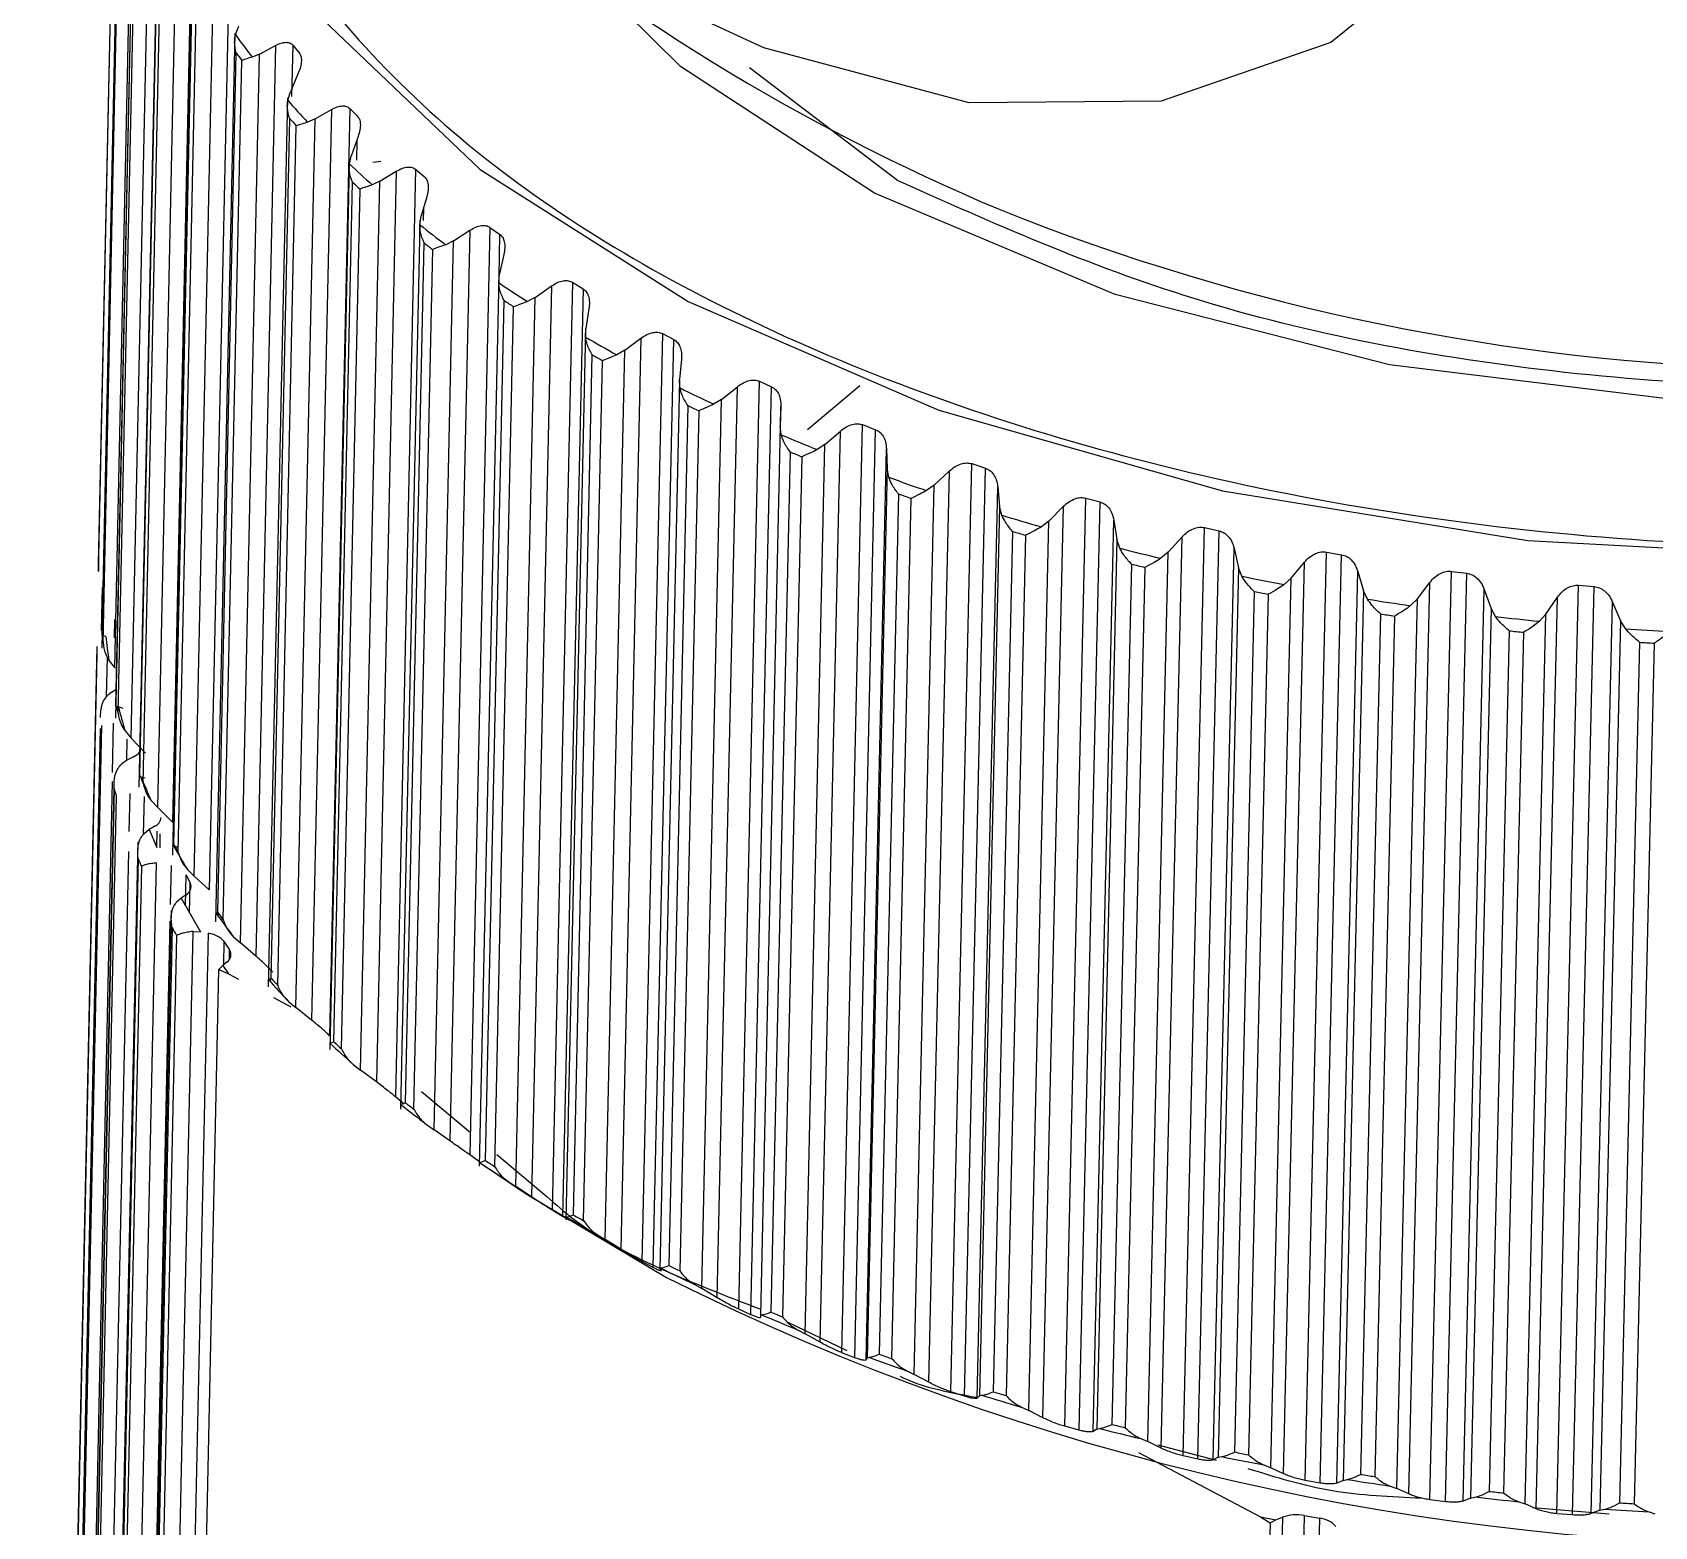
# Model space of a CAD drawing. Header units: millimetres. Extents: x 0 to 279, y 0 to 216.
# Drawn here: x 101.878 to 103.998, y 48.373 to 50.326 of the extents above; entities that cross this region are included whole.
import ezdxf

# ---------------------------------------------------------------- set-up
doc = ezdxf.new("R2010")
doc.units = ezdxf.units.MM

msp = doc.modelspace()

# ---------------------------------------------------------------- linework, layer by layer
at = {"color": 7, "linetype": 'Continuous', "lineweight": 25}
for p, q in [((101.9643, 49.6316), (101.9883, 50.7543)), ((101.9641, 49.6213), (101.9881, 50.744)), ((101.9932, 50.6823), (101.9684, 49.521)), ((101.9689, 49.5388), (101.9929, 50.6617)), ((101.9702, 49.5285), (101.9942, 50.6514)), ((101.9855, 49.4955), (102.0103, 50.6564)), ((102.011, 50.5914), (101.9861, 49.4298)), ((101.9869, 49.4463), (102.0109, 50.5693)), ((101.9897, 49.4361), (102.0137, 50.5591)), ((102.0069, 49.4036), (102.0318, 50.5648)), ((102.0418, 50.5012), (102.0169, 49.3395)), ((102.0182, 49.3545), (102.0422, 50.4778)), ((102.0415, 49.3127), (102.0664, 50.474)), ((102.0863, 50.4837), (102.0607, 49.2938)), ((102.0225, 49.3444), (102.0465, 50.4676)), ((102.0857, 50.4123), (102.0607, 49.2504)), ((102.1345, 50.3953), (102.1089, 49.2053)), ((102.0626, 49.2641), (102.0867, 50.3875)), ((102.0683, 49.2542), (102.0925, 50.3776)), ((102.0891, 49.2233), (102.1141, 50.3848)), ((102.1422, 50.3253), (102.1172, 49.1632)), ((102.1431, 50.3233), (102.1474, 50.3343)), ((102.1954, 50.309), (102.1697, 49.1187)), ((102.1745, 50.2976), (102.1954, 50.309)), ((102.218, 50.3097), (102.2264, 50.2994)), ((102.1199, 49.1756), (102.1441, 50.2992)), ((102.1271, 49.1659), (102.1513, 50.2895)), ((102.1495, 49.136), (102.1745, 50.2976)), ((102.1745, 50.2976), (102.165, 50.2938)), ((102.2252, 50.2727), (102.2149, 50.2485)), ((102.211, 50.2407), (102.1859, 49.0785)), ((102.2114, 50.2374), (102.2149, 50.2485)), ((102.2684, 50.2252), (102.2426, 49.0348)), ((102.2473, 50.213), (102.2684, 50.2252)), ((102.2924, 50.2269), (102.2661, 49.0144)), ((102.2924, 50.2269), (102.3023, 50.217)), ((102.1897, 49.0895), (102.214, 50.2133)), ((102.1983, 49.0802), (102.2225, 50.2039)), ((102.2221, 49.0512), (102.2473, 50.213)), ((102.2473, 50.213), (102.2374, 50.2088)), ((102.3034, 50.1903), (102.2946, 50.1657)), ((102.2918, 50.159), (102.2908, 50.1104)), ((102.2919, 50.1543), (102.2946, 50.1657)), ((102.333, 50.1574), (102.3228, 50.1559)), ((102.3533, 50.1446), (102.3274, 48.9541)), ((102.3319, 50.1315), (102.3533, 50.1446)), ((102.3785, 50.1473), (102.3521, 48.9347)), ((102.3785, 50.1473), (102.3898, 50.1378)), ((102.2717, 49.0065), (102.296, 50.1304)), ((102.2815, 48.9975), (102.3059, 50.1214)), ((102.3067, 48.9695), (102.3319, 50.1315)), ((102.3319, 50.1315), (102.3219, 50.1269)), ((102.2908, 50.1104), (102.2666, 48.9966)), ((102.3931, 50.1111), (102.3859, 50.0862)), ((102.3841, 50.0808), (102.383, 50.0339)), ((102.3839, 50.0747), (102.3859, 50.0862)), ((102.4757, 50.0713), (102.4492, 48.8586)), ((102.4757, 50.0713), (102.4883, 50.0623)), ((102.3652, 48.9269), (102.3897, 50.051)), ((102.4026, 48.8915), (102.428, 50.0536)), ((102.428, 50.0536), (102.4178, 50.0486)), ((102.4494, 50.0676), (102.4234, 48.8769)), ((102.428, 50.0536), (102.4494, 50.0676)), ((102.383, 50.0339), (102.3587, 48.9183)), ((102.3763, 48.9183), (102.4008, 50.0424)), ((102.4939, 50.0358), (102.4882, 50.0106)), ((102.4871, 49.9991), (102.4882, 50.0106)), ((102.4872, 50.0065), (102.4617, 48.8438)), ((102.5562, 49.9947), (102.53, 48.8039)), ((102.5348, 49.9798), (102.5562, 49.9947)), ((102.5834, 49.9996), (102.5568, 48.7866)), ((102.5973, 49.9911), (102.5706, 48.7782)), ((102.5834, 49.9996), (102.5973, 49.9911)), ((102.4697, 48.8514), (102.4944, 49.9755)), ((102.482, 48.8432), (102.5066, 49.9674)), ((102.5093, 48.8175), (102.5348, 49.9798)), ((102.5348, 49.9798), (102.5245, 49.9743)), ((102.6051, 49.9648), (102.601, 49.9393)), ((102.6005, 49.9367), (102.5749, 48.7738)), ((102.6007, 49.9278), (102.601, 49.9393)), ((102.673, 49.9264), (102.6467, 48.7354)), ((102.6518, 49.9106), (102.673, 49.9264)), ((102.701, 49.9324), (102.6742, 48.7193)), ((102.6891, 48.7114), (102.716, 49.9245)), ((102.701, 49.9324), (102.716, 49.9245)), ((102.5847, 48.7803), (102.6094, 49.9046)), ((102.6262, 48.7481), (102.6518, 49.9106)), ((102.6518, 49.9106), (102.6415, 49.9047)), ((102.598, 48.7727), (102.6228, 49.897)), ((102.7259, 49.8986), (102.7235, 49.8729)), ((102.7234, 49.8716), (102.6976, 48.7087)), ((102.724, 49.8614), (102.7235, 49.8729)), ((102.7726, 48.6719), (102.7991, 49.863)), ((102.7783, 49.8463), (102.7991, 49.863)), ((102.8007, 48.657), (102.8277, 49.8702)), ((102.8167, 48.6497), (102.8437, 49.8629)), ((102.8277, 49.8702), (102.8437, 49.8629)), ((102.7342, 49.8385), (102.7093, 48.7141)), ((102.7525, 48.6838), (102.7783, 49.8463)), ((102.7783, 49.8463), (102.768, 49.84)), ((102.8558, 49.8375), (102.855, 49.8117)), ((102.8552, 49.8104), (102.8558, 49.8375)), ((102.7486, 49.8315), (102.7237, 48.7071)), ((102.855, 49.8117), (102.8292, 48.6491)), ((102.8563, 49.8002), (102.855, 49.8117)), ((102.9071, 48.6138), (102.9337, 49.805)), ((102.9133, 49.7874), (102.9337, 49.805)), ((102.9356, 48.6001), (102.9627, 49.8134)), ((102.9525, 48.5935), (102.9797, 49.8068)), ((102.9627, 49.8134), (102.9797, 49.8068)), ((102.8678, 49.7778), (102.8428, 48.6533)), ((102.8874, 48.6248), (102.9133, 49.7874)), ((102.9133, 49.7874), (102.9032, 49.7807)), ((102.9671, 48.5906), (102.9938, 49.7819)), ((102.9938, 49.7819), (102.9947, 49.7561)), ((102.8832, 49.7714), (102.8581, 48.6468)), ((102.9947, 49.7561), (102.9687, 48.5934)), ((102.9968, 49.7447), (102.9947, 49.7561)), ((103.0492, 48.5614), (103.076, 49.7528)), ((103.0562, 49.7343), (103.076, 49.7528)), ((103.0779, 48.5489), (103.1052, 49.7624)), ((103.0958, 48.5431), (103.1231, 49.7565)), ((103.1052, 49.7624), (103.1231, 49.7565)), ((103.0301, 48.5716), (103.0562, 49.7343)), ((103.0562, 49.7343), (103.0462, 49.7271)), ((103.1123, 48.5408), (103.1392, 49.7322)), ((103.1392, 49.7322), (103.1417, 49.7065)), ((103.0096, 49.7228), (102.9844, 48.5981)), ((103.0258, 49.717), (103.0006, 48.5924)), ((103.2269, 48.5039), (103.2544, 49.7174)), ((103.2455, 48.4988), (103.273, 49.7124)), ((103.2544, 49.7174), (103.273, 49.7124)), ((103.1417, 49.7065), (103.1155, 48.5437)), ((103.1445, 49.6951), (103.1417, 49.7065)), ((103.1982, 48.5151), (103.2251, 49.7066)), ((103.206, 49.6873), (103.2251, 49.7066)), ((103.1586, 49.6738), (103.1332, 48.549)), ((103.1756, 49.6688), (103.1501, 48.544)), ((103.1797, 48.5245), (103.206, 49.6873)), ((103.206, 49.6873), (103.1963, 49.6797)), ((103.2638, 48.4972), (103.2909, 49.6887)), ((103.2909, 49.6887), (103.2951, 49.6631)), ((103.3816, 48.4652), (103.4093, 49.6788)), ((103.4008, 48.461), (103.4285, 49.6745)), ((103.4093, 49.6788), (103.4285, 49.6745)), ((103.2951, 49.6631), (103.2687, 48.5002)), ((103.2987, 49.6519), (103.2951, 49.6631)), ((103.3354, 48.4838), (103.3619, 49.6467)), ((103.3619, 49.6467), (103.3524, 49.6387)), ((103.353, 48.4752), (103.3801, 49.6667)), ((103.3619, 49.6467), (103.3801, 49.6667)), ((103.4209, 48.4601), (103.4481, 49.6517)), ((103.4481, 49.6517), (103.454, 49.6263)), ((103.541, 48.4332), (103.5689, 49.6468)), ((103.5689, 49.6468), (103.5886, 49.6434)), ((103.3139, 49.6312), (103.2883, 48.5063)), ((103.3315, 49.6268), (103.3059, 48.502)), ((103.454, 49.6263), (103.4273, 48.4633)), ((103.4583, 49.6152), (103.454, 49.6263)), ((103.5127, 48.4419), (103.5401, 49.6335)), ((103.5227, 49.6127), (103.5401, 49.6335)), ((103.5607, 48.4297), (103.5886, 49.6434)), ((103.496, 48.4497), (103.5227, 49.6127)), ((103.5227, 49.6127), (103.5136, 49.6043)), ((103.5824, 48.4297), (103.6099, 49.6213)), ((103.6099, 49.6213), (103.6173, 49.5962)), ((103.6763, 48.4154), (103.7039, 49.6071)), ((103.6876, 49.5856), (103.7039, 49.6071)), ((103.7041, 48.4079), (103.7323, 49.6216)), ((103.7243, 48.4053), (103.7524, 49.619)), ((103.7323, 49.6216), (103.7524, 49.619)), ((101.969, 49.6005), (101.9678, 49.5441)), ((103.4745, 49.5952), (103.4487, 48.4702)), ((103.4926, 49.5916), (103.4668, 48.4667)), ((103.6173, 49.5962), (103.5905, 48.4332)), ((103.6223, 49.5853), (103.6173, 49.5962)), ((103.6607, 48.4225), (103.6876, 49.5856)), ((103.6876, 49.5856), (103.6788, 49.5768)), ((103.7474, 48.4062), (103.7751, 49.5979)), ((103.7751, 49.5979), (103.784, 49.5731)), ((103.8429, 48.396), (103.8707, 49.5877)), ((103.8555, 49.5655), (103.8707, 49.5877)), ((103.87, 48.3896), (103.8984, 49.6034)), ((103.8904, 48.3879), (103.9188, 49.6016)), ((103.8984, 49.6034), (103.9188, 49.6016)), ((103.6394, 49.566), (103.6134, 48.441)), ((103.6579, 49.5632), (103.632, 48.4382)), ((103.784, 49.5731), (103.757, 48.41)), ((103.7897, 49.5624), (103.784, 49.5731)), ((103.8284, 48.4024), (103.8555, 49.5655)), ((103.8555, 49.5655), (103.8472, 49.5563)), ((103.9149, 48.3898), (103.9428, 49.5815)), ((103.9428, 49.5815), (103.9532, 49.5571)), ((101.9848, 49.5586), (101.9844, 49.5345)), ((103.8076, 49.5439), (103.7815, 48.4188)), ((103.8265, 49.5418), (103.8003, 48.4168)), ((103.9532, 49.5571), (103.9259, 48.394)), ((103.9595, 49.5467), (103.9532, 49.5571)), ((101.962, 49.5232), (101.9291, 47.9845)), ((103.9781, 49.5289), (103.9518, 48.4038)), ((103.9972, 49.5277), (103.9708, 48.4026)), ((101.9618, 49.5129), (101.9289, 47.9741)), ((101.9778, 49.5052), (101.9855, 49.4955)), ((101.9868, 49.4668), (101.9788, 49.4621)), ((101.9869, 49.4669), (101.9868, 49.4668)), ((101.9962, 49.4425), (101.9902, 49.4443)), ((101.9661, 49.4162), (101.9332, 47.8737)), ((101.9679, 49.4201), (101.935, 47.8811)), ((101.9988, 49.413), (102.0069, 49.4036)), ((102.0254, 49.3839), (102.0069, 49.4036)), ((102.0021, 49.3751), (101.9946, 49.37)), ((102.0099, 49.379), (102.0021, 49.3751)), ((102.0252, 49.3511), (102.0199, 49.3526)), ((101.9842, 49.3386), (101.9509, 47.7823)), ((101.9845, 49.3379), (101.9516, 47.7987)), ((101.9874, 49.3276), (101.9544, 47.7884)), ((102.033, 49.3218), (102.0415, 49.3127)), ((102.0607, 49.2938), (102.0415, 49.3127)), ((102.0377, 49.2883), (102.0305, 49.284)), ((102.0154, 49.2675), (101.9816, 47.6916)), ((102.0305, 49.284), (102.0237, 49.2786)), ((102.0305, 49.284), (102.0405, 49.2606)), ((102.0158, 49.2461), (101.9829, 47.7066)), ((102.0674, 49.261), (102.0627, 49.2623)), ((102.0201, 49.236), (101.9871, 47.6965)), ((102.0062, 47.6648), (102.04, 49.2403)), ((102.0787, 49.2249), (102.0841, 49.2141)), ((102.0802, 49.232), (102.0891, 49.2233)), ((102.1089, 49.2053), (102.0891, 49.2233)), ((102.072, 49.1942), (102.0658, 49.1885)), ((102.0786, 49.1988), (102.072, 49.1942)), ((102.072, 49.1942), (102.0974, 49.1503)), ((102.0592, 49.1784), (102.0253, 47.6023)), ((102.1224, 49.1727), (102.1184, 49.1738)), ((102.0603, 49.1556), (102.0272, 47.616)), ((102.066, 49.1457), (102.0329, 47.606)), ((102.0537, 47.5752), (102.0876, 49.1508)), ((102.0734, 47.5571), (102.1077, 49.1484)), ((102.0876, 49.1508), (102.0974, 49.1503)), ((102.1402, 49.1442), (102.1495, 49.136)), ((102.1285, 49.1371), (102.1355, 49.1266)), ((102.1697, 49.1187), (102.1495, 49.136)), ((102.0874, 47.5242), (102.1213, 49.1009)), ((102.1264, 49.1062), (102.1213, 49.1009)), ((102.1213, 49.1009), (102.134, 49.0954)), ((102.1322, 49.111), (102.1264, 49.1062)), ((102.1264, 49.1062), (102.134, 49.0954)), ((102.134, 49.0954), (102.1469, 49.0886)), ((102.1898, 49.0868), (102.1866, 49.0877)), ((102.1929, 49.0644), (102.2156, 49.0524)), ((102.2126, 49.0591), (102.2221, 49.0512)), ((102.2426, 49.0348), (102.2221, 49.0512)), ((102.2969, 48.977), (102.3067, 48.9695)), ((102.3274, 48.9541), (102.3067, 48.9695)), ((102.3634, 48.9252), (102.3521, 48.9347)), ((102.3927, 48.8985), (102.4026, 48.8915)), ((102.4234, 48.8769), (102.4026, 48.8915)), ((102.4618, 48.8496), (102.4492, 48.8586)), ((102.4628, 48.8484), (102.4619, 48.8489)), ((102.4669, 48.8455), (102.5231, 48.8076)), ((102.4993, 48.8241), (102.5093, 48.8175)), ((102.53, 48.8039), (102.5093, 48.8175)), ((102.5706, 48.7782), (102.5568, 48.7866)), ((102.5754, 48.777), (102.5753, 48.7775)), ((102.5754, 48.777), (102.5788, 48.7739)), ((102.6162, 48.7543), (102.6262, 48.7481)), ((102.6467, 48.7354), (102.6262, 48.7481)), ((102.6891, 48.7114), (102.6742, 48.7193)), ((102.6978, 48.7104), (102.6985, 48.7109)), ((102.6978, 48.7104), (102.6996, 48.7075)), ((102.7425, 48.6895), (102.7525, 48.6838)), ((102.7726, 48.6719), (102.7525, 48.6838)), ((102.8167, 48.6497), (102.8007, 48.657)), ((102.8292, 48.6491), (102.8307, 48.6497)), ((102.8292, 48.6491), (102.8293, 48.6463)), ((102.8649, 48.6399), (102.9419, 48.6029)), ((102.8775, 48.6301), (102.8874, 48.6248)), ((102.9071, 48.6138), (102.8874, 48.6248)), ((102.9525, 48.5935), (102.9356, 48.6001)), ((102.9687, 48.5934), (102.9671, 48.5906)), ((102.9687, 48.5934), (102.971, 48.594)), ((103.0204, 48.5764), (103.0301, 48.5716)), ((103.0492, 48.5614), (103.0301, 48.5716)), ((103.0958, 48.5431), (103.0779, 48.5489)), ((103.1155, 48.5437), (103.1186, 48.5444)), ((103.1155, 48.5437), (103.1123, 48.5408)), ((103.1702, 48.5289), (103.1797, 48.5245)), ((103.1982, 48.5151), (103.1797, 48.5245)), ((103.2455, 48.4988), (103.2269, 48.5039)), ((103.2687, 48.5002), (103.2638, 48.4972)), ((103.2687, 48.5002), (103.2725, 48.501)), ((103.3261, 48.4878), (103.3354, 48.4838)), ((103.353, 48.4752), (103.3354, 48.4838)), ((103.323, 48.4694), (103.4825, 48.3854)), ((103.3485, 48.4797), (103.4247, 48.4597)), ((103.4008, 48.461), (103.3816, 48.4652)), ((103.4273, 48.4633), (103.4209, 48.4601)), ((103.4273, 48.4633), (103.4319, 48.4643)), ((103.4871, 48.4533), (103.496, 48.4497)), ((103.5127, 48.4419), (103.496, 48.4497)), ((103.5607, 48.4297), (103.541, 48.4332)), ((103.5905, 48.4332), (103.5824, 48.4297)), ((103.5905, 48.4332), (103.5957, 48.4344)), ((103.6522, 48.4258), (103.6607, 48.4225)), ((103.6763, 48.4154), (103.6607, 48.4225)), ((103.7243, 48.4053), (103.7041, 48.4079)), ((103.757, 48.41), (103.7474, 48.4062)), ((103.757, 48.41), (103.7629, 48.4114)), ((103.8204, 48.4053), (103.8284, 48.4024)), ((103.8429, 48.396), (103.8284, 48.4024)), ((103.8386, 48.3979), (103.9382, 48.3895)), ((103.4952, 48.3777), (103.4589, 46.799)), ((103.5114, 48.385), (103.4748, 46.7916)), ((103.4825, 48.3854), (103.5027, 48.3816)), ((103.4825, 48.3854), (103.4952, 48.3777)), ((103.4952, 48.3777), (103.5027, 48.3816)), ((103.5027, 48.3816), (103.5114, 48.385)), ((103.5399, 48.3872), (103.503, 46.7829)), ((103.5597, 48.3838), (103.5227, 46.7795)), ((103.5399, 48.3872), (103.5597, 48.3838)), ((103.8904, 48.3879), (103.87, 48.3896)), ((103.9259, 48.394), (103.9149, 48.3898)), ((103.9259, 48.394), (103.9325, 48.3956)), ((103.9905, 48.3919), (103.9981, 48.3894))]:
    msp.add_line(p, q, dxfattribs=at)
at = {"color": 8, "linetype": 'Continuous', "lineweight": 25}
for p, q in [((102.218, 50.3097), (102.2165, 50.2424)), ((103.0083, 50.1326), (102.8148, 50.2797)), ((102.3016, 50.1854), (102.3011, 50.159)), ((102.3889, 50.0966), (102.3885, 50.0801)), ((102.4883, 50.0623), (102.4871, 50.0066)), ((102.8906, 49.8072), (102.9591, 49.8646)), ((101.9745, 49.4574), (101.9757, 49.5094)), ((101.9825, 49.3587), (101.9839, 49.423)), ((101.9661, 49.4089), (101.9337, 47.8915)), ((102.001, 49.3744), (102.0016, 49.4023)), ((101.9502, 47.8481), (101.9823, 49.3468)), ((102.0043, 49.2813), (102.0053, 49.3312)), ((102.0231, 49.2779), (102.0242, 49.3271)), ((102.0405, 49.2606), (102.0409, 49.282)), ((102.0445, 49.2601), (102.0449, 49.2785)), ((101.9716, 47.756), (102.0037, 49.2555)), ((102.0584, 49.186), (102.0595, 49.237)), ((102.0778, 49.1842), (102.0787, 49.2249)), ((102.0832, 49.1748), (102.0841, 49.2141)), ((102.0253, 47.646), (102.0579, 49.1644)), ((102.1279, 49.1074), (102.1285, 49.1371)), ((102.1352, 49.1142), (102.1355, 49.1266)), ((102.3863, 48.9416), (102.4503, 48.8879)), ((102.4847, 48.859), (102.5499, 48.8043)), ((102.5231, 48.8076), (102.7065, 48.6983))]:
    msp.add_line(p, q, dxfattribs=at)
at = {"color": 8, "linetype": 'Continuous', "lineweight": 25, "flags": 128}
for points in [[(102.7616, 53.2887), (103.0329, 53.113), (103.2901, 52.8769), (103.5212, 52.5915), (103.7152, 52.2702), (103.863, 51.9281), (103.9577, 51.5813), (103.9947, 51.2462), (103.9725, 50.9385), (103.8921, 50.6725), (103.7574, 50.4608), (103.5747, 50.3132), (103.3527, 50.2365), (103.1018, 50.2342), (102.8337, 50.3062), (102.6936, 50.371)], [(102.0758, 50.8936), (102.0716, 50.7786), (102.1248, 50.557), (102.2569, 50.3437), (102.4628, 50.1468), (102.7347, 49.9742), (103.0622, 49.8323), (103.4328, 49.7268), (103.8319, 49.6619), (104.2443, 49.6399), (104.6539, 49.6619), (105.0448, 49.7268), (105.4019, 49.8323), (105.7114, 49.9742), (105.9613, 50.1468), (106.1421, 50.3437), (106.247, 50.557), (106.2724, 50.7716)]]:
    msp.add_lwpolyline(points, dxfattribs=at)
at = {"color": 7, "linetype": 'Continuous', "lineweight": 25, "flags": 128}
for points in [[(102.9784, 50.1159), (102.7245, 50.2815), (102.5777, 50.4272)], [(105.7988, 50.409), (105.6834, 50.2815), (105.4505, 50.1159), (105.1532, 49.9837), (104.8065, 49.8917), (104.4276, 49.8444), (104.0359, 49.8444), (103.6511, 49.8917), (103.2926, 49.9837), (102.9784, 50.1159)]]:
    msp.add_lwpolyline(points, dxfattribs=at)
at = {"color": 7, "linetype": 'Continuous', "lineweight": 25}
for centre, radius, start, end in [((104.2233, 52.6604), 2.7844, 212.6057, 247.1266), ((102.9686, 50.9111), 1.0134, 215.4545, 217.5298), ((102.9648, 50.8987), 1.0163, 216.1513, 216.8296), ((103.0978, 51.0178), 1.181, 221.3613, 223.2358), ((103.0944, 51.0057), 1.1844, 221.9905, 222.6033), ((103.2373, 51.1573), 1.3783, 226.693, 228.3843), ((103.2342, 51.1456), 1.3823, 227.2606, 227.8135), ((104.2246, 52.7911), 2.9057, 248.1062, 288.9722), ((103.3816, 51.3292), 1.6028, 231.5064, 233.0363), ((103.3789, 51.318), 1.6075, 232.0199, 232.5199), ((103.5254, 51.5307), 1.8504, 235.8663, 237.2567), ((103.5232, 51.5201), 1.8558, 236.3329, 236.7874), ((103.6638, 51.7571), 2.1158, 239.8366, 241.1084), ((103.662, 51.7472), 2.122, 240.2634, 240.6791), ((103.7923, 52.0018), 2.3922, 243.4768, 244.6488), ((103.7908, 51.9926), 2.3992, 243.8701, 244.2532), ((103.9071, 52.2568), 2.6719, 246.8402, 247.9291), ((103.906, 52.2483), 2.6797, 247.2057, 247.5617), ((104.0057, 52.5128), 2.9463, 249.9738, 250.9941), ((104.0049, 52.5051), 2.9549, 250.3163, 250.6499), ((104.0864, 52.7602), 3.2066, 252.9184, 253.8829), ((104.0858, 52.7532), 3.2159, 253.2423, 253.5576), ((104.1487, 52.9891), 3.4438, 255.7099, 256.6297), ((102.6032, 49.6168), 0.6391, 178.6778, 179.6012), ((104.1483, 52.9827), 3.4539, 256.0188, 256.3195), ((104.1934, 53.1901), 3.6497, 258.3797, 259.2646), ((104.1932, 53.1843), 3.6604, 258.677, 258.9663), ((104.2223, 53.3547), 3.8169, 260.9558, 261.8148), ((104.2221, 53.3494), 3.828, 261.2445, 261.5253), ((104.2381, 53.4759), 3.939, 263.4636, 264.3048), ((104.238, 53.4709), 3.9505, 263.7464, 264.0214), ((104.2444, 53.5482), 4.0117, 265.9265, 266.7576), ((102.6012, 49.5084), 0.6394, 178.6779, 179.601), ((102.6196, 49.6181), 0.6556, 186.9467, 187.8547), ((102.6239, 49.6051), 0.6538, 186.0126, 188.7902), ((104.2443, 53.5435), 4.0234, 266.2061, 266.4777), ((102.664, 49.6275), 0.701, 194.9771, 195.8457), ((102.6682, 49.6144), 0.6991, 194.0833, 196.7404), ((102.001, 49.3982), 0.0211, 294.8035, 323.3713), ((102.7347, 49.6525), 0.776, 202.5776, 203.3894), ((102.7387, 49.6393), 0.7739, 201.7418, 204.2254), ((102.662, 49.519), 0.7013, 194.9726, 195.8409), ((102.0314, 49.3016), 0.0147, 295.3905, 352.8199), ((102.7327, 49.544), 0.7763, 202.5712, 203.383), ((102.8289, 49.6999), 0.8815, 209.6246, 210.3706), ((102.8326, 49.6865), 0.879, 208.8566, 211.1384), ((102.0732, 49.2094), 0.0119, 297.0175, 23.4709), ((102.9462, 49.7613), 1.0151, 215.3668, 217.4404), ((102.9428, 49.7749), 1.018, 216.065, 216.7428), ((102.8268, 49.5914), 0.8817, 209.6171, 210.3629), ((102.104, 49.1166), 0.032, 39.9146, 83.3531), ((102.126, 49.1204), 0.0112, 303.2363, 33.1302), ((103.0749, 49.8673), 1.1819, 221.2698, 223.1438), ((103.072, 49.8812), 1.1853, 221.9009, 222.5135), ((103.2138, 50.0059), 1.3782, 226.6012, 228.2931), ((103.2113, 50.0202), 1.3822, 227.1711, 227.7242), ((103.3555, 50.1914), 1.6061, 231.933, 232.4335), ((103.3576, 50.1766), 1.6014, 231.4171, 232.9483), ((103.5009, 50.3767), 1.8476, 235.7813, 237.1735), ((103.4992, 50.3921), 1.853, 236.2504, 236.7055), ((103.6375, 50.6176), 2.1176, 240.1866, 240.603), ((103.6388, 50.6015), 2.1114, 239.7573, 241.0312), ((104.1895, 51.6678), 3.3192, 243.4612, 297.5749), ((103.7659, 50.8614), 2.3932, 243.7997, 244.1836), ((103.7667, 50.8445), 2.386, 243.404, 244.5783), ((103.8807, 51.1153), 2.6719, 247.1422, 247.499), ((103.8812, 51.0977), 2.6639, 246.7744, 247.8658), ((103.9794, 51.352), 2.9365, 249.9153, 250.9382), ((103.9792, 51.3704), 2.9453, 250.26, 250.5944), ((104.0598, 51.5976), 3.195, 252.8674, 253.8345), ((104.0598, 51.6168), 3.2046, 253.1933, 253.5094), ((104.1221, 51.8448), 3.441, 255.9773, 256.2788), ((104.1218, 51.8249), 3.4307, 255.6665, 256.5889), ((104.1664, 52.0245), 3.6352, 258.3439, 259.2315), ((104.1667, 52.045), 3.6461, 258.6429, 258.933), ((104.1955, 52.2089), 3.8126, 261.2179, 261.4995), ((104.1951, 52.1879), 3.8011, 260.9277, 261.7893), ((104.2113, 52.3295), 3.9343, 263.7273, 264.0031), ((104.2108, 52.3082), 3.9224, 263.4431, 264.2869), ((104.2177, 52.4016), 4.0066, 266.1944, 266.4669), ((103.5299, 48.3325), 0.0556, 79.6182, 109.4462), ((103.5561, 48.3505), 0.0335, 41.7331, 83.9302), ((104.2172, 52.38), 3.9945, 265.9137, 266.7474)]:
    msp.add_arc(centre, radius, start, end, dxfattribs=at)
at = {"color": 8, "linetype": 'Continuous', "lineweight": 25}
for points, knots in [([(102.1103, 50.8847), (102.1006, 50.8512), (102.0582, 50.704), (102.1808, 50.441), (102.4584, 50.1424), (102.8796, 49.902), (103.4076, 49.729), (104.0291, 49.6414), (104.6706, 49.6605), (105.2575, 49.7752), (105.5563, 49.9172), (105.7002, 49.9855)], [0, 0, 0, 0, 0.037101, 0.16301, 0.283251, 0.394859, 0.512164, 0.636768, 0.76334, 0.886037, 1, 1, 1, 1]), ([(105.6599, 50.3231), (105.6439, 50.3025), (105.5687, 50.2056), (105.3118, 50.0664), (104.9066, 49.9231), (104.4066, 49.8523), (103.882, 49.8677), (103.3913, 49.9612), (103.1328, 50.0769), (103.0083, 50.1326)], [0, 0, 0, 0, 0.040409, 0.189831, 0.34688, 0.513702, 0.683157, 0.847425, 1, 1, 1, 1])]:
    msp.add_open_spline(points, degree=3, knots=knots, dxfattribs=at)
at = {"color": 7, "linetype": 'Continuous', "lineweight": 25}
for points, knots in [([(102.1441, 50.2992), (102.143, 50.304), (102.1411, 50.3122), (102.1426, 50.3201), (102.1431, 50.3233)], [0, 0, 0, 0, 0.5936359, 1, 1, 1, 1]), ([(102.1954, 50.309), (102.1978, 50.3102), (102.2026, 50.3125), (102.2091, 50.3135), (102.2145, 50.3128), (102.2168, 50.3107), (102.218, 50.3097)], [0, 0, 0, 0, 0.2877497, 0.5542199, 0.7836665, 1, 1, 1, 1]), ([(102.165, 50.2938), (102.1625, 50.2931), (102.1565, 50.2915), (102.1532, 50.2902), (102.1513, 50.2895)], [0, 0, 0, 0, 0.406364, 1, 1, 1, 1]), ([(102.2264, 50.2994), (102.2273, 50.298), (102.229, 50.2952), (102.2295, 50.2888), (102.2284, 50.2811), (102.2263, 50.2756), (102.2252, 50.2727)], [0, 0, 0, 0, 0.216357, 0.445782, 0.71228, 1, 1, 1, 1]), ([(102.214, 50.2133), (102.2126, 50.2181), (102.2102, 50.2262), (102.2111, 50.2341), (102.2114, 50.2374)], [0, 0, 0, 0, 0.593636, 1, 1, 1, 1]), ([(102.2684, 50.2252), (102.271, 50.2265), (102.2758, 50.2291), (102.2826, 50.2303), (102.2884, 50.2299), (102.2911, 50.2279), (102.2924, 50.2269)], [0, 0, 0, 0, 0.28775, 0.55422, 0.783666, 1, 1, 1, 1]), ([(102.2374, 50.2088), (102.2349, 50.208), (102.2285, 50.2061), (102.2248, 50.2047), (102.2225, 50.2039)], [0, 0, 0, 0, 0.406364, 1, 1, 1, 1]), ([(102.3023, 50.217), (102.3033, 50.2156), (102.3055, 50.2129), (102.3065, 50.2065), (102.3061, 50.1988), (102.3043, 50.1932), (102.3034, 50.1903)], [0, 0, 0, 0, 0.2163567, 0.4457821, 0.7122805, 1, 1, 1, 1]), ([(102.296, 50.1304), (102.2943, 50.1351), (102.2915, 50.1431), (102.2918, 50.1511), (102.2919, 50.1543)], [0, 0, 0, 0, 0.593636, 1, 1, 1, 1]), ([(102.3533, 50.1446), (102.3558, 50.146), (102.3608, 50.1488), (102.3679, 50.1503), (102.3741, 50.1501), (102.3771, 50.1482), (102.3785, 50.1473)], [0, 0, 0, 0, 0.28775, 0.55422, 0.783666, 1, 1, 1, 1]), ([(102.3898, 50.1378), (102.391, 50.1365), (102.3934, 50.1338), (102.3951, 50.1275), (102.3952, 50.1198), (102.3939, 50.1141), (102.3931, 50.1111)], [0, 0, 0, 0, 0.216357, 0.445782, 0.71228, 1, 1, 1, 1]), ([(102.3219, 50.1269), (102.3192, 50.126), (102.3125, 50.1238), (102.3084, 50.1223), (102.3059, 50.1214)], [0, 0, 0, 0, 0.406364, 1, 1, 1, 1]), ([(102.3897, 50.051), (102.3877, 50.0556), (102.3843, 50.0635), (102.3841, 50.0715), (102.3839, 50.0747)], [0, 0, 0, 0, 0.593636, 1, 1, 1, 1]), ([(102.4494, 50.0676), (102.452, 50.0691), (102.4569, 50.0721), (102.4643, 50.0739), (102.4708, 50.074), (102.4741, 50.0722), (102.4757, 50.0713)], [0, 0, 0, 0, 0.28775, 0.55422, 0.783666, 1, 1, 1, 1]), ([(102.4883, 50.0623), (102.4897, 50.0611), (102.4924, 50.0585), (102.4947, 50.0523), (102.4954, 50.0446), (102.4944, 50.0388), (102.4939, 50.0358)], [0, 0, 0, 0, 0.216357, 0.445782, 0.71228, 1, 1, 1, 1]), ([(102.4178, 50.0486), (102.415, 50.0476), (102.4081, 50.0451), (102.4035, 50.0434), (102.4008, 50.0424)], [0, 0, 0, 0, 0.406364, 1, 1, 1, 1]), ([(102.4944, 49.9755), (102.4921, 49.9801), (102.4883, 49.9879), (102.4874, 49.9958), (102.4871, 49.9991)], [0, 0, 0, 0, 0.5936359, 1, 1, 1, 1]), ([(102.5562, 49.9947), (102.5588, 49.9963), (102.5637, 49.9995), (102.5713, 50.0017), (102.5781, 50.002), (102.5817, 50.0003), (102.5834, 49.9996)], [0, 0, 0, 0, 0.28775, 0.55422, 0.783666, 1, 1, 1, 1]), ([(102.5973, 49.9911), (102.5988, 49.9899), (102.6019, 49.9874), (102.6046, 49.9813), (102.606, 49.9736), (102.6054, 49.9678), (102.6051, 49.9648)], [0, 0, 0, 0, 0.216357, 0.445782, 0.71228, 1, 1, 1, 1]), ([(102.5245, 49.9743), (102.5217, 49.9732), (102.5146, 49.9705), (102.5096, 49.9686), (102.5066, 49.9674)], [0, 0, 0, 0, 0.406364, 1, 1, 1, 1]), ([(102.6094, 49.9046), (102.6069, 49.9091), (102.6027, 49.9167), (102.6012, 49.9246), (102.6007, 49.9278)], [0, 0, 0, 0, 0.593636, 1, 1, 1, 1]), ([(102.673, 49.9264), (102.6756, 49.9281), (102.6805, 49.9315), (102.6882, 49.934), (102.6953, 49.9346), (102.6991, 49.9331), (102.701, 49.9324)], [0, 0, 0, 0, 0.28775, 0.55422, 0.783666, 1, 1, 1, 1]), ([(102.716, 49.9245), (102.7176, 49.9234), (102.721, 49.921), (102.7243, 49.915), (102.7263, 49.9074), (102.7261, 49.9016), (102.7259, 49.8986)], [0, 0, 0, 0, 0.216357, 0.445782, 0.71228, 1, 1, 1, 1]), ([(102.6415, 49.9047), (102.6386, 49.9034), (102.6313, 49.9004), (102.626, 49.8983), (102.6228, 49.897)], [0, 0, 0, 0, 0.406364, 1, 1, 1, 1]), ([(102.7342, 49.8385), (102.7314, 49.8429), (102.7268, 49.8503), (102.7248, 49.8582), (102.724, 49.8614)], [0, 0, 0, 0, 0.5936359, 1, 1, 1, 1]), ([(102.7991, 49.863), (102.8016, 49.8648), (102.8065, 49.8684), (102.8143, 49.8712), (102.8216, 49.8721), (102.8257, 49.8708), (102.8277, 49.8702)], [0, 0, 0, 0, 0.28775, 0.55422, 0.783666, 1, 1, 1, 1]), ([(102.8437, 49.8629), (102.8455, 49.8619), (102.8492, 49.8597), (102.853, 49.8538), (102.8556, 49.8463), (102.8557, 49.8405), (102.8558, 49.8375)], [0, 0, 0, 0, 0.216357, 0.445782, 0.71228, 1, 1, 1, 1]), ([(102.768, 49.84), (102.765, 49.8386), (102.7577, 49.8353), (102.752, 49.8329), (102.7486, 49.8315)], [0, 0, 0, 0, 0.406364, 1, 1, 1, 1]), ([(102.8678, 49.7778), (102.8649, 49.7821), (102.8598, 49.7893), (102.8573, 49.797), (102.8563, 49.8002)], [0, 0, 0, 0, 0.593636, 1, 1, 1, 1]), ([(102.9337, 49.805), (102.9362, 49.807), (102.941, 49.8107), (102.9489, 49.8139), (102.9563, 49.8151), (102.9606, 49.8139), (102.9627, 49.8134)], [0, 0, 0, 0, 0.2877497, 0.5542199, 0.7836665, 1, 1, 1, 1]), ([(102.9797, 49.8068), (102.9816, 49.8059), (102.9855, 49.8038), (102.9899, 49.7981), (102.993, 49.7907), (102.9935, 49.7849), (102.9938, 49.7819)], [0, 0, 0, 0, 0.216357, 0.445782, 0.71228, 1, 1, 1, 1]), ([(102.9032, 49.7807), (102.9002, 49.7792), (102.8928, 49.7756), (102.8868, 49.773), (102.8832, 49.7714)], [0, 0, 0, 0, 0.406364, 1, 1, 1, 1]), ([(103.076, 49.7528), (103.0785, 49.7548), (103.0832, 49.7588), (103.091, 49.7623), (103.0986, 49.7638), (103.1031, 49.7628), (103.1052, 49.7624)], [0, 0, 0, 0, 0.28775, 0.55422, 0.783666, 1, 1, 1, 1]), ([(103.1231, 49.7565), (103.1251, 49.7556), (103.1293, 49.7538), (103.1341, 49.7482), (103.1378, 49.741), (103.1387, 49.7352), (103.1392, 49.7322)], [0, 0, 0, 0, 0.216357, 0.445782, 0.71228, 1, 1, 1, 1]), ([(103.0096, 49.7228), (103.0064, 49.7269), (103.0011, 49.7339), (102.998, 49.7416), (102.9968, 49.7447)], [0, 0, 0, 0, 0.593636, 1, 1, 1, 1]), ([(103.0462, 49.7271), (103.0432, 49.7255), (103.0358, 49.7216), (103.0295, 49.7187), (103.0258, 49.717)], [0, 0, 0, 0, 0.406364, 1, 1, 1, 1]), ([(103.2251, 49.7066), (103.2275, 49.7087), (103.2321, 49.7129), (103.2399, 49.7167), (103.2475, 49.7185), (103.2522, 49.7178), (103.2544, 49.7174)], [0, 0, 0, 0, 0.28775, 0.55422, 0.783666, 1, 1, 1, 1]), ([(103.273, 49.7124), (103.2751, 49.7115), (103.2795, 49.7099), (103.2848, 49.7045), (103.289, 49.6974), (103.2902, 49.6917), (103.2909, 49.6887)], [0, 0, 0, 0, 0.216357, 0.445782, 0.71228, 1, 1, 1, 1]), ([(103.1586, 49.6738), (103.1552, 49.6778), (103.1495, 49.6845), (103.146, 49.6921), (103.1445, 49.6951)], [0, 0, 0, 0, 0.5936359, 1, 1, 1, 1]), ([(103.1963, 49.6797), (103.1933, 49.678), (103.1859, 49.6737), (103.1794, 49.6706), (103.1756, 49.6688)], [0, 0, 0, 0, 0.406364, 1, 1, 1, 1]), ([(103.3801, 49.6667), (103.3824, 49.669), (103.3868, 49.6734), (103.3945, 49.6775), (103.4022, 49.6797), (103.407, 49.6791), (103.4093, 49.6788)], [0, 0, 0, 0, 0.28775, 0.55422, 0.783666, 1, 1, 1, 1]), ([(103.4285, 49.6745), (103.4307, 49.6738), (103.4353, 49.6723), (103.4409, 49.6672), (103.4456, 49.6603), (103.4473, 49.6546), (103.4481, 49.6517)], [0, 0, 0, 0, 0.216357, 0.445782, 0.71228, 1, 1, 1, 1]), ([(103.3139, 49.6312), (103.3103, 49.635), (103.3044, 49.6415), (103.3003, 49.6489), (103.2987, 49.6519)], [0, 0, 0, 0, 0.5936359, 1, 1, 1, 1]), ([(103.5401, 49.6335), (103.5422, 49.6359), (103.5464, 49.6404), (103.554, 49.6449), (103.5616, 49.6474), (103.5665, 49.647), (103.5689, 49.6468)], [0, 0, 0, 0, 0.28775, 0.55422, 0.783666, 1, 1, 1, 1]), ([(103.3524, 49.6387), (103.3494, 49.6368), (103.3421, 49.6322), (103.3354, 49.6289), (103.3315, 49.6268)], [0, 0, 0, 0, 0.406364, 1, 1, 1, 1]), ([(103.5886, 49.6434), (103.5909, 49.6427), (103.5956, 49.6414), (103.6017, 49.6366), (103.6068, 49.6299), (103.6088, 49.6243), (103.6099, 49.6213)], [0, 0, 0, 0, 0.216357, 0.445782, 0.71228, 1, 1, 1, 1]), ([(103.4745, 49.5952), (103.4708, 49.5989), (103.4646, 49.6051), (103.4601, 49.6123), (103.4583, 49.6152)], [0, 0, 0, 0, 0.5936359, 1, 1, 1, 1]), ([(103.5136, 49.6043), (103.5106, 49.6023), (103.5034, 49.5974), (103.4966, 49.5938), (103.4926, 49.5916)], [0, 0, 0, 0, 0.406364, 1, 1, 1, 1]), ([(103.7039, 49.6071), (103.706, 49.6096), (103.71, 49.6143), (103.7173, 49.619), (103.7249, 49.6219), (103.7299, 49.6217), (103.7323, 49.6216)], [0, 0, 0, 0, 0.28775, 0.55422, 0.783666, 1, 1, 1, 1]), ([(103.7524, 49.619), (103.7547, 49.6185), (103.7595, 49.6174), (103.7659, 49.6128), (103.7715, 49.6063), (103.7739, 49.6008), (103.7751, 49.5979)], [0, 0, 0, 0, 0.216357, 0.445782, 0.71228, 1, 1, 1, 1]), ([(103.6394, 49.566), (103.6356, 49.5695), (103.6292, 49.5755), (103.6243, 49.5825), (103.6223, 49.5853)], [0, 0, 0, 0, 0.593636, 1, 1, 1, 1]), ([(103.8707, 49.5877), (103.8726, 49.5902), (103.8763, 49.5951), (103.8835, 49.6002), (103.8909, 49.6033), (103.8959, 49.6034), (103.8984, 49.6034)], [0, 0, 0, 0, 0.28775, 0.55422, 0.783666, 1, 1, 1, 1]), ([(103.9188, 49.6016), (103.9211, 49.6012), (103.926, 49.6003), (103.9327, 49.596), (103.9387, 49.5898), (103.9414, 49.5843), (103.9428, 49.5815)], [0, 0, 0, 0, 0.216357, 0.445782, 0.71228, 1, 1, 1, 1]), ([(103.6788, 49.5768), (103.676, 49.5747), (103.6689, 49.5695), (103.662, 49.5655), (103.6579, 49.5632)], [0, 0, 0, 0, 0.4063641, 1, 1, 1, 1]), ([(103.8076, 49.5439), (103.8037, 49.5472), (103.7972, 49.5529), (103.7919, 49.5597), (103.7897, 49.5624)], [0, 0, 0, 0, 0.593636, 1, 1, 1, 1]), ([(103.8472, 49.5563), (103.8444, 49.5541), (103.8376, 49.5486), (103.8306, 49.5443), (103.8265, 49.5418)], [0, 0, 0, 0, 0.406364, 1, 1, 1, 1]), ([(103.9781, 49.5289), (103.9742, 49.5321), (103.9675, 49.5375), (103.9618, 49.544), (103.9595, 49.5467)], [0, 0, 0, 0, 0.593636, 1, 1, 1, 1]), ([(104.0175, 49.543), (104.0149, 49.5406), (104.0083, 49.5349), (104.0013, 49.5303), (103.9972, 49.5277)], [0, 0, 0, 0, 0.406364, 1, 1, 1, 1]), ([(101.9738, 49.5366), (101.9724, 49.5368), (101.969, 49.5374), (101.9689, 49.5383), (101.9689, 49.5388)], [0, 0, 0, 0, 0.4063641, 1, 1, 1, 1]), ([(101.9702, 49.5285), (101.9708, 49.5236), (101.9718, 49.5153), (101.9761, 49.5081), (101.9778, 49.5052)], [0, 0, 0, 0, 0.593636, 1, 1, 1, 1]), ([(101.9665, 49.4304), (101.9669, 49.4363), (101.9674, 49.4454), (101.9726, 49.4561), (101.9768, 49.4601), (101.9788, 49.4621)], [0, 0, 0, 0, 0.500698, 0.762776, 1, 1, 1, 1]), ([(101.9902, 49.4443), (101.989, 49.4444), (101.9861, 49.4449), (101.9866, 49.4458), (101.9869, 49.4463)], [0, 0, 0, 0, 0.406364, 1, 1, 1, 1]), ([(101.9897, 49.4361), (101.9906, 49.4312), (101.9921, 49.4229), (101.9969, 49.4159), (101.9988, 49.413)], [0, 0, 0, 0, 0.593636, 1, 1, 1, 1]), ([(101.9845, 49.3379), (101.9845, 49.3438), (101.9845, 49.3529), (101.989, 49.3639), (101.9928, 49.3681), (101.9946, 49.37)], [0, 0, 0, 0, 0.500703, 0.769527, 1, 1, 1, 1]), ([(102.0199, 49.3526), (102.0189, 49.3528), (102.0165, 49.3531), (102.0176, 49.354), (102.0182, 49.3545)], [0, 0, 0, 0, 0.406364, 1, 1, 1, 1]), ([(102.0225, 49.3444), (102.0237, 49.3396), (102.0257, 49.3314), (102.0309, 49.3245), (102.033, 49.3218)], [0, 0, 0, 0, 0.593636, 1, 1, 1, 1]), ([(102.0158, 49.2461), (102.0154, 49.252), (102.0148, 49.2612), (102.0185, 49.2723), (102.0221, 49.2767), (102.0237, 49.2786)], [0, 0, 0, 0, 0.500711, 0.773789, 1, 1, 1, 1]), ([(102.0627, 49.2623), (102.062, 49.2624), (102.0601, 49.2626), (102.0617, 49.2636), (102.0626, 49.2641)], [0, 0, 0, 0, 0.4063641, 1, 1, 1, 1]), ([(102.0683, 49.2542), (102.0699, 49.2494), (102.0724, 49.2413), (102.078, 49.2347), (102.0802, 49.232)], [0, 0, 0, 0, 0.593636, 1, 1, 1, 1]), ([(102.04, 49.2403), (102.0376, 49.24), (102.0324, 49.2396), (102.0246, 49.238), (102.0219, 49.2367), (102.0201, 49.236)], [0, 0, 0, 0, 0.226196, 0.499289, 1, 1, 1, 1]), ([(102.0603, 49.1556), (102.0595, 49.1616), (102.0583, 49.1707), (102.0612, 49.182), (102.0644, 49.1865), (102.0658, 49.1885)], [0, 0, 0, 0, 0.500711, 0.773789, 1, 1, 1, 1]), ([(102.1184, 49.1738), (102.1179, 49.1739), (102.1166, 49.174), (102.1187, 49.175), (102.1199, 49.1756)], [0, 0, 0, 0, 0.406364, 1, 1, 1, 1]), ([(102.1271, 49.1659), (102.1289, 49.1612), (102.1319, 49.1532), (102.1378, 49.1468), (102.1402, 49.1442)], [0, 0, 0, 0, 0.593636, 1, 1, 1, 1]), ([(102.0876, 49.1508), (102.0851, 49.1505), (102.0798, 49.1498), (102.0714, 49.1479), (102.0681, 49.1466), (102.066, 49.1457)], [0, 0, 0, 0, 0.226196, 0.499289, 1, 1, 1, 1]), ([(102.1918, 49.0974), (102.1907, 49.0987), (102.1883, 49.1014), (102.183, 49.1067), (102.1767, 49.1127), (102.1721, 49.1167), (102.1697, 49.1187)], [0, 0, 0, 0, 0.216357, 0.445782, 0.71228, 1, 1, 1, 1]), ([(102.1866, 49.0877), (102.1863, 49.0877), (102.1856, 49.0878), (102.1882, 49.0889), (102.1897, 49.0895)], [0, 0, 0, 0, 0.4063641, 1, 1, 1, 1]), ([(102.1983, 49.0802), (102.2003, 49.0755), (102.2039, 49.0677), (102.2101, 49.0616), (102.2126, 49.0591)], [0, 0, 0, 0, 0.5936359, 1, 1, 1, 1]), ([(102.2661, 49.0144), (102.2648, 49.0157), (102.2622, 49.0183), (102.2565, 49.0234), (102.2498, 49.0291), (102.2451, 49.0329), (102.2426, 49.0348)], [0, 0, 0, 0, 0.216357, 0.445782, 0.71228, 1, 1, 1, 1]), ([(102.2669, 49.0045), (102.2669, 49.0045), (102.2668, 49.0046), (102.2698, 49.0058), (102.2717, 49.0065)], [0, 0, 0, 0, 0.406364, 1, 1, 1, 1]), ([(102.2815, 48.9975), (102.2838, 48.9929), (102.2878, 48.9852), (102.2943, 48.9794), (102.2969, 48.977)], [0, 0, 0, 0, 0.593636, 1, 1, 1, 1]), ([(102.3521, 48.9347), (102.3507, 48.9359), (102.3477, 48.9384), (102.3416, 48.9432), (102.3347, 48.9486), (102.3299, 48.9522), (102.3274, 48.9541)], [0, 0, 0, 0, 0.216357, 0.445782, 0.71228, 1, 1, 1, 1]), ([(102.3589, 48.9247), (102.3591, 48.9248), (102.3595, 48.9248), (102.3631, 48.9261), (102.3652, 48.9269)], [0, 0, 0, 0, 0.406364, 1, 1, 1, 1]), ([(102.3763, 48.9183), (102.3789, 48.9139), (102.3833, 48.9064), (102.39, 48.9008), (102.3927, 48.8985)], [0, 0, 0, 0, 0.593636, 1, 1, 1, 1]), ([(102.4492, 48.8586), (102.4476, 48.8597), (102.4443, 48.8621), (102.4379, 48.8667), (102.4307, 48.8718), (102.4259, 48.8751), (102.4234, 48.8769)], [0, 0, 0, 0, 0.216357, 0.445782, 0.71228, 1, 1, 1, 1]), ([(102.4619, 48.8489), (102.4623, 48.8489), (102.4633, 48.849), (102.4674, 48.8505), (102.4697, 48.8514)], [0, 0, 0, 0, 0.406364, 1, 1, 1, 1]), ([(102.482, 48.8432), (102.4848, 48.8389), (102.4896, 48.8316), (102.4965, 48.8263), (102.4993, 48.8241)], [0, 0, 0, 0, 0.5936359, 1, 1, 1, 1]), ([(102.5568, 48.7866), (102.555, 48.7877), (102.5514, 48.7899), (102.5447, 48.7942), (102.5374, 48.799), (102.5325, 48.8022), (102.53, 48.8039)], [0, 0, 0, 0, 0.216357, 0.445782, 0.71228, 1, 1, 1, 1]), ([(102.5499, 48.8043), (102.5615, 48.7941), (102.6301, 48.7336), (102.739, 48.6917), (102.8295, 48.657)], [0, 0, 0, 0, 0.169094, 1, 1, 1, 1]), ([(102.5788, 48.7739), (102.5791, 48.7736), (102.5796, 48.7731), (102.5781, 48.7738), (102.5752, 48.7754), (102.5721, 48.7773), (102.5706, 48.7782)], [0, 0, 0, 0, 0.28775, 0.55422, 0.783666, 1, 1, 1, 1]), ([(102.5753, 48.7775), (102.576, 48.7775), (102.5776, 48.7776), (102.582, 48.7793), (102.5847, 48.7803)], [0, 0, 0, 0, 0.4063641, 1, 1, 1, 1]), ([(102.598, 48.7727), (102.6011, 48.7685), (102.6062, 48.7614), (102.6133, 48.7563), (102.6162, 48.7543)], [0, 0, 0, 0, 0.593636, 1, 1, 1, 1]), ([(102.6742, 48.7193), (102.6723, 48.7203), (102.6685, 48.7224), (102.6615, 48.7264), (102.654, 48.7308), (102.6492, 48.7338), (102.6467, 48.7354)], [0, 0, 0, 0, 0.216357, 0.445782, 0.71228, 1, 1, 1, 1]), ([(102.6985, 48.7109), (102.6994, 48.711), (102.7016, 48.7112), (102.7064, 48.713), (102.7093, 48.7141)], [0, 0, 0, 0, 0.4063641, 1, 1, 1, 1]), ([(102.6996, 48.7075), (102.6996, 48.7073), (102.6997, 48.7068), (102.6976, 48.7074), (102.6942, 48.7088), (102.6908, 48.7106), (102.6891, 48.7114)], [0, 0, 0, 0, 0.28775, 0.55422, 0.783666, 1, 1, 1, 1]), ([(102.7237, 48.7071), (102.7269, 48.703), (102.7324, 48.6961), (102.7396, 48.6914), (102.7425, 48.6895)], [0, 0, 0, 0, 0.593636, 1, 1, 1, 1]), ([(102.8007, 48.657), (102.7987, 48.6579), (102.7946, 48.6598), (102.7875, 48.6635), (102.7799, 48.6677), (102.7751, 48.6704), (102.7726, 48.6719)], [0, 0, 0, 0, 0.216357, 0.445782, 0.71228, 1, 1, 1, 1]), ([(102.8307, 48.6497), (102.8318, 48.6498), (102.8345, 48.65), (102.8397, 48.652), (102.8428, 48.6533)], [0, 0, 0, 0, 0.406364, 1, 1, 1, 1]), ([(102.8293, 48.6463), (102.8291, 48.646), (102.8288, 48.6455), (102.8261, 48.6461), (102.8222, 48.6474), (102.8185, 48.649), (102.8167, 48.6497)], [0, 0, 0, 0, 0.2877497, 0.5542199, 0.7836665, 1, 1, 1, 1]), ([(102.8581, 48.6468), (102.8616, 48.6429), (102.8673, 48.6363), (102.8746, 48.6319), (102.8775, 48.6301)], [0, 0, 0, 0, 0.5936359, 1, 1, 1, 1]), ([(102.9356, 48.6001), (102.9335, 48.6009), (102.9292, 48.6027), (102.9219, 48.6061), (102.9142, 48.6099), (102.9095, 48.6124), (102.9071, 48.6138)], [0, 0, 0, 0, 0.216357, 0.445782, 0.71228, 1, 1, 1, 1]), ([(102.9671, 48.5906), (102.9668, 48.5903), (102.9661, 48.5898), (102.9628, 48.5903), (102.9584, 48.5914), (102.9545, 48.5928), (102.9525, 48.5935)], [0, 0, 0, 0, 0.28775, 0.55422, 0.783666, 1, 1, 1, 1]), ([(102.971, 48.594), (102.9723, 48.5942), (102.9755, 48.5945), (102.9811, 48.5968), (102.9844, 48.5981)], [0, 0, 0, 0, 0.406364, 1, 1, 1, 1]), ([(103.0006, 48.5924), (103.0042, 48.5886), (103.0102, 48.5822), (103.0174, 48.5781), (103.0204, 48.5764)], [0, 0, 0, 0, 0.593636, 1, 1, 1, 1]), ([(103.0119, 48.5692), (103.0139, 48.5682), (103.0417, 48.5546), (103.0779, 48.5479), (103.1114, 48.5418)], [0, 0, 0, 0, 0.072722, 1, 1, 1, 1]), ([(103.0779, 48.5489), (103.0757, 48.5497), (103.0713, 48.5513), (103.0638, 48.5543), (103.0562, 48.5578), (103.0516, 48.5602), (103.0492, 48.5614)], [0, 0, 0, 0, 0.216357, 0.445782, 0.71228, 1, 1, 1, 1]), ([(103.1186, 48.5444), (103.1201, 48.5446), (103.1238, 48.5451), (103.1297, 48.5476), (103.1332, 48.549)], [0, 0, 0, 0, 0.406364, 1, 1, 1, 1]), ([(103.1123, 48.5408), (103.1117, 48.5405), (103.1107, 48.54), (103.1069, 48.5403), (103.1019, 48.5412), (103.0978, 48.5425), (103.0958, 48.5431)], [0, 0, 0, 0, 0.28775, 0.55422, 0.783666, 1, 1, 1, 1]), ([(103.1501, 48.544), (103.1539, 48.5403), (103.1601, 48.5342), (103.1673, 48.5305), (103.1702, 48.5289)], [0, 0, 0, 0, 0.593636, 1, 1, 1, 1]), ([(103.2269, 48.5039), (103.2246, 48.5046), (103.22, 48.5059), (103.2125, 48.5087), (103.2049, 48.5118), (103.2004, 48.514), (103.1982, 48.5151)], [0, 0, 0, 0, 0.216357, 0.445782, 0.71228, 1, 1, 1, 1]), ([(103.2725, 48.501), (103.2742, 48.5013), (103.2785, 48.502), (103.2846, 48.5047), (103.2883, 48.5063)], [0, 0, 0, 0, 0.406364, 1, 1, 1, 1]), ([(103.3059, 48.502), (103.3097, 48.4985), (103.3161, 48.4927), (103.3233, 48.4892), (103.3261, 48.4878)], [0, 0, 0, 0, 0.593636, 1, 1, 1, 1]), ([(103.2638, 48.4972), (103.2631, 48.4969), (103.2617, 48.4964), (103.2573, 48.4965), (103.252, 48.4972), (103.2476, 48.4983), (103.2455, 48.4988)], [0, 0, 0, 0, 0.28775, 0.55422, 0.783666, 1, 1, 1, 1]), ([(103.3816, 48.4652), (103.3793, 48.4658), (103.3745, 48.467), (103.367, 48.4694), (103.3594, 48.4722), (103.3552, 48.4742), (103.353, 48.4752)], [0, 0, 0, 0, 0.216357, 0.445782, 0.71228, 1, 1, 1, 1]), ([(103.4209, 48.4601), (103.42, 48.4598), (103.4182, 48.4592), (103.4133, 48.4591), (103.4075, 48.4596), (103.403, 48.4605), (103.4008, 48.461)], [0, 0, 0, 0, 0.28775, 0.55422, 0.783666, 1, 1, 1, 1]), ([(103.4319, 48.4643), (103.4338, 48.4646), (103.4385, 48.4655), (103.4449, 48.4685), (103.4487, 48.4702)], [0, 0, 0, 0, 0.406364, 1, 1, 1, 1]), ([(103.4668, 48.4667), (103.4707, 48.4634), (103.4773, 48.4578), (103.4843, 48.4546), (103.4871, 48.4533)], [0, 0, 0, 0, 0.593636, 1, 1, 1, 1]), ([(103.4663, 48.4488), (103.5022, 48.4376), (103.5729, 48.4155), (103.6531, 48.4119), (103.6925, 48.4102)], [0, 0, 0, 0, 0.508798, 1, 1, 1, 1]), ([(103.541, 48.4332), (103.5386, 48.4336), (103.5338, 48.4346), (103.5263, 48.4367), (103.5188, 48.4392), (103.5148, 48.441), (103.5127, 48.4419)], [0, 0, 0, 0, 0.216357, 0.445782, 0.71228, 1, 1, 1, 1]), ([(103.5957, 48.4344), (103.5978, 48.4348), (103.6029, 48.4358), (103.6095, 48.4391), (103.6134, 48.441)], [0, 0, 0, 0, 0.406364, 1, 1, 1, 1]), ([(103.5824, 48.4297), (103.5813, 48.4294), (103.5792, 48.4287), (103.5738, 48.4284), (103.5677, 48.4287), (103.563, 48.4294), (103.5607, 48.4297)], [0, 0, 0, 0, 0.2877497, 0.5542199, 0.7836665, 1, 1, 1, 1]), ([(103.632, 48.4382), (103.6359, 48.4351), (103.6426, 48.4298), (103.6495, 48.4269), (103.6522, 48.4258)], [0, 0, 0, 0, 0.593636, 1, 1, 1, 1]), ([(103.7629, 48.4114), (103.7652, 48.4119), (103.7707, 48.4132), (103.7775, 48.4167), (103.7815, 48.4188)], [0, 0, 0, 0, 0.406364, 1, 1, 1, 1]), ([(103.7041, 48.4079), (103.7018, 48.4083), (103.6968, 48.409), (103.6894, 48.4108), (103.6822, 48.413), (103.6783, 48.4146), (103.6763, 48.4154)], [0, 0, 0, 0, 0.216357, 0.445782, 0.71228, 1, 1, 1, 1]), ([(103.7474, 48.4062), (103.7461, 48.4058), (103.7436, 48.405), (103.7379, 48.4045), (103.7314, 48.4046), (103.7266, 48.4051), (103.7243, 48.4053)], [0, 0, 0, 0, 0.2877497, 0.5542199, 0.7836665, 1, 1, 1, 1]), ([(103.8003, 48.4168), (103.8043, 48.4138), (103.8111, 48.4089), (103.8177, 48.4063), (103.8204, 48.4053)], [0, 0, 0, 0, 0.593636, 1, 1, 1, 1]), ([(103.87, 48.3896), (103.8676, 48.3899), (103.8627, 48.3904), (103.8553, 48.3919), (103.8483, 48.3938), (103.8447, 48.3952), (103.8429, 48.396)], [0, 0, 0, 0, 0.216357, 0.445782, 0.71228, 1, 1, 1, 1]), ([(103.9325, 48.3956), (103.9349, 48.3962), (103.9408, 48.3977), (103.9477, 48.4016), (103.9518, 48.4038)], [0, 0, 0, 0, 0.4063641, 1, 1, 1, 1]), ([(103.9708, 48.4026), (103.9748, 48.3998), (103.9816, 48.3951), (103.9879, 48.3928), (103.9905, 48.3919)], [0, 0, 0, 0, 0.593636, 1, 1, 1, 1]), ([(103.9149, 48.3898), (103.9134, 48.3893), (103.9106, 48.3884), (103.9045, 48.3877), (103.8977, 48.3874), (103.8928, 48.3877), (103.8904, 48.3879)], [0, 0, 0, 0, 0.28775, 0.55422, 0.783666, 1, 1, 1, 1])]:
    msp.add_open_spline(points, degree=3, knots=knots, dxfattribs=at)

doc.saveas('drawing.dxf')
